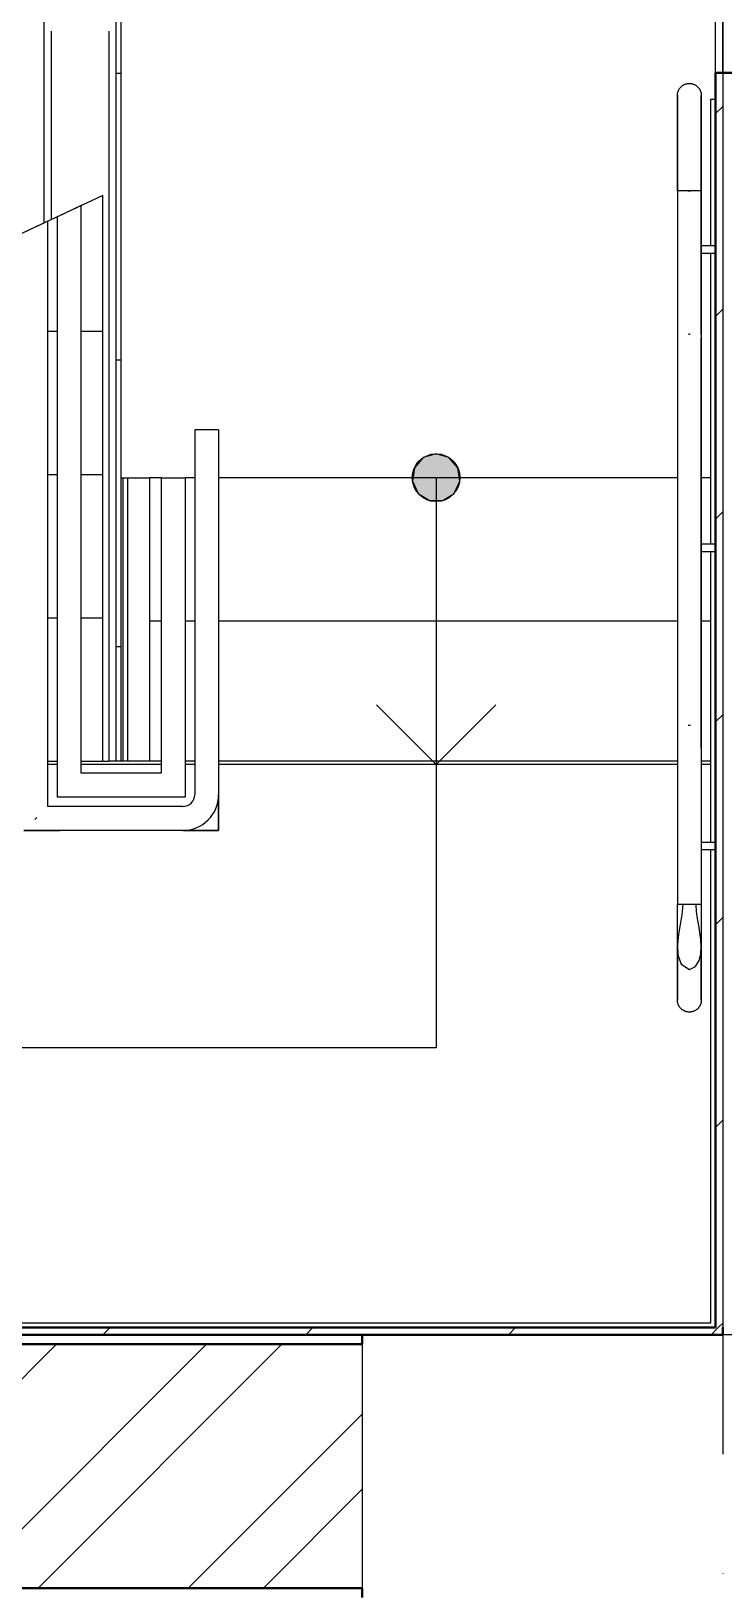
# Model space of a CAD drawing. Header units: millimetres. Extents: x -21010 to 105841, y -18351 to 135084.
# Drawn here: x 46415 to 47862, y 31537 to 34802 of the extents above; entities that cross this region are included whole.
import ezdxf
from ezdxf import colors
from ezdxf.entities.mleader import LeaderData, LeaderLine
from ezdxf.math import Vec2, Vec3

# ---------------------------------------------------------------- set-up
doc = ezdxf.new("R2010")
doc.units = ezdxf.units.MM
doc.linetypes.add('ADSK_Линия сетки', pattern=[2500, 2000, -250, 0, -250])
doc.linetypes.add('ADSK_Штриховая_ш2 п1_5', pattern=[4.5, 3, -1.5])
for name, color, linetype, lineweight in [('Двери', 7, 'Continuous', 9), ('Лестницы', 7, 'Continuous', 9), ('Ограждение', 7, 'Continuous', 9), ('Оси', 7, 'Continuous', 9), ('Перекрытие', 7, 'Continuous', 18), ('Стены внутренние', 7, 'Continuous', 18), ('Стены наружные', 7, 'Continuous', 18), ('Стрелки вверх', 7, 'Continuous', 13)]:
    doc.layers.add(name, color=color, linetype=linetype, lineweight=lineweight)
doc.layers.add('Мультивыноски отполение', color=7, linetype='Continuous')
doc.styles.add('DCAD_TEXT', font='GOST_Common.ttf', dxfattribs={"height": 180})

# ---------------------------------------------------------------- blocks, each defined once
blk = doc.blocks.new('1 этаж 21082025')
at = {"layer": 'Стрелки вверх'}
h = blk.add_hatch(color=256, dxfattribs=at)
edge = h.paths.add_edge_path()
edge.add_arc((53000, -9606.9), 50, 0, 360)
blk.add_hatch(color=256, dxfattribs=at).paths.add_polyline_path([(53014.1, -9654.9), (53037.8, -9639.7), (53049.5, -9614), (53045.5, -9586.2), (53027, -9564.9), (53000, -9556.9), (52973, -9564.9), (52954.5, -9586.2), (52950.5, -9614), (52962.2, -9639.7), (52985.9, -9654.9)])
at = {"layer": 'Двери', "linetype": 'ADSK_Штриховая_ш2 п1_5'}
for p, q in [((54150, -8760), (53600, -8760)), ((53600, -8760), (53600, -8910))]:
    blk.add_line(p, q, dxfattribs=at)
at = {"layer": 'Лестницы'}
for p, q in [((52302.5, -9016.7), (51808.3, -9247.2)), ((52302.5, -9300), (52302.5, -9016.7)), ((52187.5, -9300), (52207.5, -9300)), ((52187.5, -9300), (52207.5, -9300)), ((52257.5, -9300), (52302.5, -9300)), ((52257.5, -9300), (52302.5, -9300)), ((52302.5, -9600), (52302.5, -9300)), ((52187.5, -9600), (52207.5, -9600)), ((52187.5, -9600), (52207.5, -9600)), ((52257.5, -9600), (52302.5, -9600)), ((52257.5, -9600), (52302.5, -9600)), ((52302.5, -9900), (52302.5, -9600)), ((52425, -9606.9), (52400, -9606.9)), ((52400, -9606.9), (52400, -9906.9)), ((52425, -9606.9), (52400, -9606.9)), ((52495, -9606.9), (52475, -9606.9)), ((52495, -9606.9), (52475, -9606.9)), ((53505, -9606.9), (52545, -9606.9)), ((53505, -9606.9), (52545, -9606.9)), ((53575, -9606.9), (53555, -9606.9)), ((53575, -9606.9), (53555, -9606.9)), ((52187.5, -9900), (52207.5, -9900)), ((52187.5, -9900), (52207.5, -9900)), ((52257.5, -9900), (52302.5, -9900)), ((52257.5, -9900), (52302.5, -9900)), ((52302.5, -10200), (52302.5, -9900)), ((52400, -9906.9), (52400, -10200)), ((52425, -9906.9), (52400, -9906.9)), ((52425, -9906.9), (52400, -9906.9)), ((52495, -9906.9), (52475, -9906.9)), ((52495, -9906.9), (52475, -9906.9)), ((53505, -9906.9), (52545, -9906.9)), ((53505, -9906.9), (52545, -9906.9)), ((53575, -9906.9), (53555, -9906.9)), ((53575, -9906.9), (53555, -9906.9)), ((52187.5, -10200), (52207.5, -10200)), ((52187.5, -10200), (52207.5, -10200)), ((52257.5, -10200), (52302.5, -10200)), ((52257.5, -10200), (52302.5, -10200)), ((52400, -10200), (52315, -10200)), ((52425, -10200), (52400, -10200)), ((52425, -10206.9), (52400, -10206.9)), ((52495, -10200), (52475, -10200)), ((52495, -10206.9), (52475, -10206.9)), ((53505, -10200), (52545, -10200)), ((53505, -10206.9), (52545, -10206.9)), ((53575, -10200), (53555, -10200)), ((53575, -10206.9), (53555, -10206.9))]:
    blk.add_line(p, q, dxfattribs=at)
at = {"layer": 'Ограждение'}
for p, q in [((52340, -7070), (52340, -10200)), ((53520.9, -8783.6), (53521.9, -8783.3)), ((53521.9, -8783.3), (53522.8, -8783)), ((53522.8, -8783), (53523.8, -8782.7)), ((53523.8, -8782.7), (53524.8, -8782.5)), ((53524.8, -8782.5), (53525.8, -8782.3)), ((53525.8, -8782.3), (53526.7, -8782.1)), ((53526.7, -8782.1), (53527.7, -8782)), ((53527.7, -8782), (53528.7, -8782)), ((53528.7, -8782), (53529.7, -8781.9)), ((53529.7, -8781.9), (53530, -8781.9)), ((53530, -8781.9), (53531, -8782)), ((53531, -8782), (53532, -8782)), ((53532, -8782), (53533, -8782.1)), ((53533, -8782.1), (53534, -8782.3)), ((53534, -8782.3), (53535, -8782.4)), ((53535, -8782.4), (53535.9, -8782.6)), ((53535.9, -8782.6), (53536.9, -8782.9)), ((53536.9, -8782.9), (53537.9, -8783.2)), ((53537.9, -8783.2), (53538.8, -8783.5)), ((53505, -8805.9), (53505.1, -8804.9)), ((53505, -8806.9), (53505, -8805.9)), ((53505, -8807.2), (53505, -8806.9)), ((53505, -8806.9), (53505, -8806.9)), ((53505, -8806.9), (53505, -8807.1)), ((53505, -8807.1), (53505, -8807.6)), ((53505, -8807.8), (53505, -8807.2)), ((53505, -8807.6), (53505, -8808.4)), ((53505, -8808.6), (53505, -8807.8)), ((53505, -8808.4), (53505, -8809.5)), ((53505, -8809.8), (53505, -8808.6)), ((53505, -8809.5), (53505, -8810.9)), ((53505, -8811.4), (53505, -8809.8)), ((53505, -8810.9), (53505, -8812.7)), ((53505, -8813.2), (53505, -8811.4)), ((53505, -8812.7), (53505, -8814.7)), ((53505, -8815.3), (53505, -8813.2)), ((53505, -8814.7), (53505, -8817.1)), ((53505, -8817.8), (53505, -8815.3)), ((53505.1, -8804.9), (53505.2, -8803.9)), ((53505.2, -8803.9), (53505.3, -8802.9)), ((53505.3, -8802.9), (53505.5, -8802)), ((53505.5, -8802), (53505.7, -8801)), ((53505.7, -8801), (53506, -8800)), ((53506, -8800), (53506.3, -8799.1)), ((53506.3, -8799.1), (53506.6, -8798.1)), ((53506.6, -8798.1), (53507, -8797.2)), ((53507, -8797.2), (53507.4, -8796.3)), ((53507.4, -8796.3), (53507.8, -8795.4)), ((53507.8, -8795.4), (53508.3, -8794.5)), ((53508.3, -8794.5), (53508.8, -8793.7)), ((53508.8, -8793.7), (53509.4, -8792.8)), ((53509.4, -8792.8), (53509.9, -8792)), ((53509.9, -8792), (53510.6, -8791.2)), ((53510.6, -8791.2), (53511.2, -8790.4)), ((53511.2, -8790.4), (53511.9, -8789.7)), ((53511.9, -8789.7), (53512.6, -8789)), ((53512.6, -8789), (53513.3, -8788.3)), ((53513.3, -8788.3), (53514.1, -8787.7)), ((53514.1, -8787.7), (53514.9, -8787)), ((53514.9, -8787), (53515.7, -8786.5)), ((53515.7, -8786.5), (53516.5, -8785.9)), ((53516.5, -8785.9), (53517.3, -8785.4)), ((53517.3, -8785.4), (53518.2, -8784.9)), ((53518.2, -8784.9), (53519.1, -8784.4)), ((53519.1, -8784.4), (53520, -8784)), ((53520, -8784), (53520.9, -8783.6)), ((53538.8, -8783.5), (53539.7, -8783.9)), ((53539.7, -8783.9), (53540.6, -8784.3)), ((53540.6, -8784.3), (53541.5, -8784.8)), ((53541.5, -8784.8), (53542.4, -8785.2)), ((53542.4, -8785.2), (53543.3, -8785.7)), ((53543.3, -8785.7), (53544.1, -8786.3)), ((53544.1, -8786.3), (53544.9, -8786.9)), ((53544.9, -8786.9), (53545.7, -8787.5)), ((53545.7, -8787.5), (53546.5, -8788.1)), ((53546.5, -8788.1), (53547.2, -8788.8)), ((53547.2, -8788.8), (53547.9, -8789.5)), ((53547.9, -8789.5), (53548.6, -8790.2)), ((53548.6, -8790.2), (53549.3, -8791)), ((53549.3, -8791), (53549.9, -8791.8)), ((53549.9, -8791.8), (53550.5, -8792.6)), ((53550.5, -8792.6), (53551, -8793.4)), ((53551, -8793.4), (53551.6, -8794.3)), ((53551.6, -8794.3), (53552, -8795.1)), ((53552, -8795.1), (53552.5, -8796)), ((53552.5, -8796), (53552.9, -8796.9)), ((53552.9, -8796.9), (53553.3, -8797.9)), ((53553.3, -8797.9), (53553.6, -8798.8)), ((53553.6, -8798.8), (53554, -8799.8)), ((53554, -8799.8), (53554.2, -8800.7)), ((53554.2, -8800.7), (53554.4, -8801.7)), ((53554.4, -8801.7), (53554.6, -8802.7)), ((53554.6, -8802.7), (53554.8, -8803.7)), ((53554.8, -8803.7), (53554.9, -8804.7)), ((53554.9, -8804.7), (53555, -8805.7)), ((53555, -8805.7), (53555, -8806.7)), ((53555, -8806.7), (53555, -8806.9)), ((53555, -8807.2), (53555, -8806.9)), ((53555, -8806.9), (53555, -8806.9)), ((53555, -8806.9), (53555, -8807.1)), ((53555, -8807.1), (53555, -8807.6)), ((53555, -8807.8), (53555, -8807.2)), ((53555, -8807.6), (53555, -8808.4)), ((53555, -8808.6), (53555, -8807.8)), ((53555, -8808.4), (53555, -8809.5)), ((53555, -8809.8), (53555, -8808.6)), ((53555, -8809.5), (53555, -8810.9)), ((53555, -8811.4), (53555, -8809.8)), ((53555, -8810.9), (53555, -8812.7)), ((53555, -8813.2), (53555, -8811.4)), ((53555, -8812.7), (53555, -8814.7)), ((53555, -8815.3), (53555, -8813.2)), ((53555, -8814.7), (53555, -8817.1)), ((53555, -8817.8), (53555, -8815.3)), ((53575, -8815), (53585, -8815)), ((53575, -9122.3), (53575, -8815)), ((53505, -8817.1), (53505, -8819.8)), ((53505, -8820.5), (53505, -8817.8)), ((53505, -8819.8), (53505, -8822.7)), ((53505, -8823.6), (53505, -8820.5)), ((53505, -8822.7), (53505, -8826)), ((53505, -8826.9), (53505, -8823.6)), ((53505, -8826), (53505, -8829.5)), ((53505, -8830.5), (53505, -8826.9)), ((53505, -8829.5), (53505, -8833.4)), ((53505, -8834.5), (53505, -8830.5)), ((53505, -8833.4), (53505, -8837.5)), ((53505, -8838.6), (53505, -8834.5)), ((53505, -8837.5), (53505, -8841.9)), ((53505, -8843.1), (53505, -8838.6)), ((53505, -8841.9), (53505, -8846.5)), ((53505, -8847.8), (53505, -8843.1)), ((53505, -8846.5), (53505, -8851.4)), ((53505, -8852.8), (53505, -8847.8)), ((53555, -8817.1), (53555, -8819.8)), ((53555, -8820.5), (53555, -8817.8)), ((53555, -8819.8), (53555, -8822.7)), ((53555, -8823.6), (53555, -8820.5)), ((53555, -8822.7), (53555, -8826)), ((53555, -8826.9), (53555, -8823.6)), ((53555, -8826), (53555, -8829.5)), ((53555, -8830.5), (53555, -8826.9)), ((53555, -8829.5), (53555, -8833.4)), ((53555, -8834.5), (53555, -8830.5)), ((53555, -8833.4), (53555, -8837.5)), ((53555, -8838.6), (53555, -8834.5)), ((53555, -8837.5), (53555, -8841.9)), ((53555, -8843.1), (53555, -8838.6)), ((53555, -8841.9), (53555, -8846.5)), ((53555, -8847.8), (53555, -8843.1)), ((53555, -8846.5), (53555, -8851.4)), ((53555, -8852.8), (53555, -8847.8)), ((53505, -8851.4), (53505, -8856.6)), ((53505, -8858), (53505, -8852.8)), ((53505, -8856.6), (53505, -8862)), ((53505, -8863.5), (53505, -8858)), ((53505, -8862), (53505, -8867.6)), ((53505, -8869.1), (53505, -8863.5)), ((53505, -8867.6), (53505, -8873.4)), ((53505, -8875.1), (53505, -8869.1)), ((53505, -8873.4), (53505, -8879.5)), ((53505, -8881.2), (53505, -8875.1)), ((53505, -8879.5), (53505, -8885.8)), ((53505, -8887.5), (53505, -8881.2)), ((53555, -8851.4), (53555, -8856.6)), ((53555, -8858), (53555, -8852.8)), ((53555, -8856.6), (53555, -8862)), ((53555, -8863.5), (53555, -8858)), ((53555, -8862), (53555, -8867.6)), ((53555, -8869.1), (53555, -8863.5)), ((53555, -8867.6), (53555, -8873.4)), ((53555, -8875.1), (53555, -8869.1)), ((53555, -8873.4), (53555, -8879.5)), ((53555, -8881.2), (53555, -8875.1)), ((53555, -8879.5), (53555, -8885.8)), ((53555, -8887.5), (53555, -8881.2)), ((53505, -8885.8), (53505, -8892.2)), ((53505, -8894), (53505, -8887.5)), ((53505, -8892.2), (53505, -8898.9)), ((53505, -8900.7), (53505, -8894)), ((53505, -8898.9), (53505, -8905.7)), ((53505, -8907.6), (53505, -8900.7)), ((53505, -8905.7), (53505, -8912.7)), ((53505, -8914.6), (53505, -8907.6)), ((53505, -8912.7), (53505, -8919.8)), ((53555, -8885.8), (53555, -8892.2)), ((53555, -8894), (53555, -8887.5)), ((53555, -8892.2), (53555, -8898.9)), ((53555, -8900.7), (53555, -8894)), ((53555, -8898.9), (53555, -8905.7)), ((53555, -8907.6), (53555, -8900.7)), ((53555, -8905.7), (53555, -8912.7)), ((53555, -8914.6), (53555, -8907.6)), ((53555, -8912.7), (53555, -8919.8)), ((53505, -8921.7), (53505, -8914.6)), ((53505, -8919.8), (53505, -8927.1)), ((53505, -8929), (53505, -8921.7)), ((53505, -8927.1), (53505, -8934.5)), ((53505, -8936.5), (53505, -8929)), ((53505, -8934.5), (53505, -8942)), ((53505, -8944), (53505, -8936.5)), ((53505, -8942), (53505, -8949.6)), ((53505, -8951.7), (53505, -8944)), ((53555, -8921.7), (53555, -8914.6)), ((53555, -8919.8), (53555, -8927.1)), ((53555, -8929), (53555, -8921.7)), ((53555, -8927.1), (53555, -8934.5)), ((53555, -8936.5), (53555, -8929)), ((53555, -8934.5), (53555, -8942)), ((53555, -8944), (53555, -8936.5)), ((53555, -8942), (53555, -8949.6)), ((53555, -8951.7), (53555, -8944)), ((53505, -8949.6), (53505, -8957.3)), ((53505, -8959.4), (53505, -8951.7)), ((53505, -8957.3), (53505, -8965.1)), ((53505, -8967.2), (53505, -8959.4)), ((53505, -8965.1), (53505, -8972.9)), ((53505, -8975.1), (53505, -8967.2)), ((53505, -8972.9), (53505, -8980.8)), ((53505, -8983), (53505, -8975.1)), ((53555, -8949.6), (53555, -8957.3)), ((53555, -8959.4), (53555, -8951.7)), ((53555, -8957.3), (53555, -8965.1)), ((53555, -8967.2), (53555, -8959.4)), ((53555, -8965.1), (53555, -8972.9)), ((53555, -8975.1), (53555, -8967.2)), ((53555, -8972.9), (53555, -8980.8)), ((53555, -8983), (53555, -8975.1)), ((53505, -8980.8), (53505, -8988.8)), ((53505, -8990.9), (53505, -8983)), ((53505, -8988.8), (53505, -8996.8)), ((53505, -8998.9), (53505, -8990.9)), ((53505, -8996.8), (53505, -9004.8)), ((53505, -9006.9), (53505, -8998.9)), ((53505, -9004.8), (53505, -9006.9)), ((53505, -9006.9), (53505, -9307.4)), ((53555, -9006.9), (53505, -9006.9)), ((53505, -9006.9), (53505, -9306.9)), ((53532.3, -9006.9), (53527.7, -9006.9)), ((53527.7, -9006.9), (53530, -9006.9)), ((53530, -9006.9), (53532.3, -9006.9)), ((53555, -8980.8), (53555, -8988.8)), ((53555, -8990.9), (53555, -8983)), ((53555, -8988.8), (53555, -8996.8)), ((53555, -8998.9), (53555, -8990.9)), ((53555, -8996.8), (53555, -9004.8)), ((53555, -9006.9), (53555, -8998.9)), ((53555, -9004.8), (53555, -9006.9)), ((53555, -9307.4), (53555, -9006.9)), ((53555, -9006.9), (53555, -9306.9)), ((52257.5, -9037.7), (52207.5, -9061)), ((52257.5, -9037.7), (52207.5, -9061)), ((52257.5, -10225), (52257.5, -9037.7)), ((52187.5, -9070.3), (52137.5, -9093.7)), ((52187.5, -10295), (52187.5, -9070.3)), ((52207.5, -10275), (52207.5, -9061)), ((53585, -9122), (53555, -9122)), ((53555, -9137), (53585, -9137)), ((53575, -9746.2), (53575, -9136.8)), ((53505, -9306.9), (53505, -10200)), ((53505, -9314), (53505, -10173.1)), ((53555, -9306.9), (53555, -10200)), ((53555, -10173.1), (53555, -9314)), ((52545, -9506.9), (52495, -9506.9)), ((52495, -9506.9), (52495, -10270)), ((52545, -9506.9), (52545, -10270)), ((52345, -10200), (52345, -9606.9)), ((52355, -10200), (52355, -9606.9)), ((52425, -9606.9), (52475, -9606.9)), ((52425, -9606.9), (52425, -10225)), ((52475, -9606.9), (52475, -10275)), ((53585, -9746), (53555, -9746)), ((53555, -9761), (53585, -9761)), ((53575, -10370.2), (53575, -9760.7)), ((53532.6, -10125.4), (53527.4, -10125.4)), ((53505, -10200), (53505, -10500)), ((53555, -10200), (53555, -10500)), ((52425, -10225), (52257.5, -10225)), ((52475, -10275), (52207.5, -10275)), ((52545, -10345), (52545, -10270)), ((52545, -10270), (52545, -10345)), ((52212.5, -10295), (52187.5, -10295)), ((52212.5, -10295), (52187.5, -10295)), ((52212.5, -10295), (52187.5, -10295)), ((52470, -10295), (52212.5, -10295)), ((52137.5, -10345), (52212.5, -10345)), ((52212.5, -10345), (52137.5, -10345)), ((52212.5, -10345), (52162.5, -10345)), ((52470, -10345), (52212.5, -10345)), ((52470, -10345), (52545, -10345)), ((52545, -10345), (52470, -10345)), ((53585, -10369.9), (53555, -10369.9)), ((53555, -10384.9), (53585, -10384.9)), ((53575, -11375), (53575, -10384.6)), ((53505, -10502.2), (53505, -10500)), ((53555, -10500), (53505, -10500)), ((53505, -10510.2), (53505, -10502.2)), ((53505, -10518.1), (53505, -10510.2)), ((53516.1, -10500), (53514.4, -10521)), ((53544.8, -10514.8), (53543.9, -10500)), ((53555, -10500), (53555, -10508)), ((53555, -10508), (53555, -10516)), ((53505, -10526.1), (53505, -10518.1)), ((53505, -10534), (53505, -10526.1)), ((53505, -10541.8), (53505, -10534)), ((53505, -10549.6), (53505, -10541.8)), ((53510.8, -10541.7), (53507.2, -10562.2)), ((53514.4, -10521), (53510.8, -10541.7)), ((53546.9, -10529.3), (53544.8, -10514.8)), ((53549.6, -10543.9), (53546.9, -10529.3)), ((53552.2, -10558.5), (53549.6, -10543.9)), ((53555, -10516), (53555, -10523.9)), ((53555, -10523.9), (53555, -10531.9)), ((53555, -10531.9), (53555, -10539.7)), ((53555, -10539.7), (53555, -10547.5)), ((53505, -10557.3), (53505, -10549.6)), ((53505, -10565), (53505, -10557.3)), ((53505, -10572.5), (53505, -10565)), ((53505, -10579.9), (53505, -10572.5)), ((53507.2, -10562.2), (53505.1, -10583.3)), ((53554.2, -10573.2), (53552.2, -10558.5)), ((53555, -10588), (53554.2, -10573.2)), ((53555, -10547.5), (53555, -10555.3)), ((53555, -10555.3), (53555, -10562.9)), ((53555, -10562.9), (53555, -10570.5)), ((53555, -10570.5), (53555, -10577.9)), ((53555, -10577.9), (53555, -10585.2)), ((53505, -10587.1), (53505, -10579.9)), ((53505, -10594.3), (53505, -10587.1)), ((53505, -10588.7), (53505, -10595.8)), ((53505, -10601.2), (53505, -10594.3)), ((53505, -10595.8), (53505, -10602.8)), ((53505, -10608.1), (53505, -10601.2)), ((53505, -10602.8), (53505, -10609.5)), ((53505, -10614.7), (53505, -10608.1)), ((53505, -10609.5), (53505, -10616.2)), ((53505.1, -10583.3), (53506.2, -10604.9)), ((53506.2, -10604.9), (53513.1, -10624.8)), ((53550.6, -10617.2), (53554.1, -10602.8)), ((53554.1, -10602.8), (53555, -10588)), ((53555, -10585.2), (53555, -10592.4)), ((53555, -10594.3), (53555, -10588.7)), ((53555, -10592.4), (53555, -10599.4)), ((53555, -10601.2), (53555, -10594.3)), ((53555, -10599.4), (53555, -10606.2)), ((53555, -10608.1), (53555, -10601.2)), ((53555, -10606.2), (53555, -10612.9)), ((53555, -10614.7), (53555, -10608.1)), ((53505, -10621.2), (53505, -10614.7)), ((53505, -10616.2), (53505, -10622.6)), ((53505, -10627.4), (53505, -10621.2)), ((53505, -10622.6), (53505, -10628.8)), ((53505, -10633.5), (53505, -10627.4)), ((53505, -10628.8), (53505, -10634.8)), ((53505, -10639.3), (53505, -10633.5)), ((53505, -10634.8), (53505, -10640.6)), ((53505, -10645), (53505, -10639.3)), ((53505, -10640.6), (53505, -10646.2)), ((53513.1, -10624.8), (53530, -10636)), ((53530, -10636), (53543.1, -10629.8)), ((53543.1, -10629.8), (53550.6, -10617.2)), ((53555, -10612.9), (53555, -10619.4)), ((53555, -10621.2), (53555, -10614.7)), ((53555, -10619.4), (53555, -10625.8)), ((53555, -10627.4), (53555, -10621.2)), ((53555, -10625.8), (53555, -10631.9)), ((53555, -10633.5), (53555, -10627.4)), ((53555, -10631.9), (53555, -10637.8)), ((53555, -10639.3), (53555, -10633.5)), ((53555, -10637.8), (53555, -10643.5)), ((53555, -10645), (53555, -10639.3)), ((53555, -10643.5), (53555, -10648.9)), ((53505, -10650.4), (53505, -10645)), ((53505, -10646.2), (53505, -10651.5)), ((53505, -10655.5), (53505, -10650.4)), ((53505, -10651.5), (53505, -10656.6)), ((53505, -10660.4), (53505, -10655.5)), ((53505, -10656.6), (53505, -10661.5)), ((53505, -10665.1), (53505, -10660.4)), ((53505, -10661.5), (53505, -10666.1)), ((53505, -10669.5), (53505, -10665.1)), ((53505, -10666.1), (53505, -10670.4)), ((53505, -10673.6), (53505, -10669.5)), ((53505, -10670.4), (53505, -10674.4)), ((53505, -10677.4), (53505, -10673.6)), ((53505, -10674.4), (53505, -10678.2)), ((53555, -10650.4), (53555, -10645)), ((53555, -10648.9), (53555, -10654.1)), ((53555, -10655.5), (53555, -10650.4)), ((53555, -10654.1), (53555, -10659.1)), ((53555, -10660.4), (53555, -10655.5)), ((53555, -10659.1), (53555, -10663.8)), ((53555, -10665.1), (53555, -10660.4)), ((53555, -10663.8), (53555, -10668.3)), ((53555, -10669.5), (53555, -10665.1)), ((53555, -10668.3), (53555, -10672.5)), ((53555, -10673.6), (53555, -10669.5)), ((53555, -10672.5), (53555, -10676.4)), ((53555, -10677.4), (53555, -10673.6)), ((53555, -10676.4), (53555, -10680)), ((53505, -10681), (53505, -10677.4)), ((53505, -10678.2), (53505, -10681.7)), ((53505, -10684.2), (53505, -10681)), ((53505, -10681.7), (53505, -10684.9)), ((53505, -10687.2), (53505, -10684.2)), ((53505, -10684.9), (53505, -10687.8)), ((53505, -10689.8), (53505, -10687.2)), ((53505, -10687.8), (53505, -10690.4)), ((53505, -10692.2), (53505, -10689.8)), ((53505, -10690.4), (53505, -10692.7)), ((53505, -10694.3), (53505, -10692.2)), ((53505, -10692.7), (53505, -10694.7)), ((53505, -10696), (53505, -10694.3)), ((53505, -10694.7), (53505, -10696.4)), ((53505, -10697.4), (53505, -10696)), ((53505, -10696.4), (53505, -10697.7)), ((53505, -10698.6), (53505, -10697.4)), ((53505, -10697.7), (53505, -10698.8)), ((53505, -10699.4), (53505, -10698.6)), ((53505, -10698.8), (53505, -10699.5)), ((53505, -10699.8), (53505, -10699.4)), ((53505, -10699.5), (53505, -10699.9)), ((53505, -10700), (53505, -10699.8)), ((53505, -10699.9), (53505, -10700)), ((53505, -10700.3), (53505, -10700)), ((53505, -10701.3), (53505, -10700.3)), ((53505.1, -10702.3), (53505, -10701.3)), ((53505.2, -10703.3), (53505.1, -10702.3)), ((53505.4, -10704.2), (53505.2, -10703.3)), ((53505.6, -10705.2), (53505.4, -10704.2)), ((53505.8, -10706.2), (53505.6, -10705.2)), ((53506, -10707.2), (53505.8, -10706.2)), ((53506.4, -10708.1), (53506, -10707.2)), ((53506.7, -10709.1), (53506.4, -10708.1)), ((53507.1, -10710), (53506.7, -10709.1)), ((53553, -10709.7), (53552.6, -10710.6)), ((53553.4, -10708.8), (53553, -10709.7)), ((53553.7, -10707.9), (53553.4, -10708.8)), ((53554, -10706.9), (53553.7, -10707.9)), ((53554.3, -10705.9), (53554, -10706.9)), ((53554.5, -10705), (53554.3, -10705.9)), ((53554.7, -10704), (53554.5, -10705)), ((53554.8, -10703), (53554.7, -10704)), ((53554.9, -10702), (53554.8, -10703)), ((53555, -10701), (53554.9, -10702)), ((53555, -10681), (53555, -10677.4)), ((53555, -10680), (53555, -10683.4)), ((53555, -10684.2), (53555, -10681)), ((53555, -10683.4), (53555, -10686.4)), ((53555, -10687.2), (53555, -10684.2)), ((53555, -10686.4), (53555, -10689.2)), ((53555, -10689.8), (53555, -10687.2)), ((53555, -10689.2), (53555, -10691.6)), ((53555, -10692.2), (53555, -10689.8)), ((53555, -10691.6), (53555, -10693.7)), ((53555, -10694.3), (53555, -10692.2)), ((53555, -10693.7), (53555, -10695.6)), ((53555, -10696), (53555, -10694.3)), ((53555, -10695.6), (53555, -10697.1)), ((53555, -10697.4), (53555, -10696)), ((53555, -10697.1), (53555, -10698.3)), ((53555, -10698.6), (53555, -10697.4)), ((53555, -10698.3), (53555, -10699.2)), ((53555, -10699.4), (53555, -10698.6)), ((53555, -10699.2), (53555, -10699.7)), ((53555, -10699.8), (53555, -10699.4)), ((53555, -10699.7), (53555, -10700)), ((53555, -10700), (53555, -10699.8)), ((53555, -10700), (53555, -10701)), ((53555, -10700), (53555, -10700)), ((53507.5, -10710.9), (53507.1, -10710)), ((53508, -10711.8), (53507.5, -10710.9)), ((53508.4, -10712.7), (53508, -10711.8)), ((53509, -10713.5), (53508.4, -10712.7)), ((53509.5, -10714.3), (53509, -10713.5)), ((53510.1, -10715.1), (53509.5, -10714.3)), ((53510.7, -10715.9), (53510.1, -10715.1)), ((53511.4, -10716.7), (53510.7, -10715.9)), ((53512.1, -10717.4), (53511.4, -10716.7)), ((53512.8, -10718.1), (53512.1, -10717.4)), ((53513.5, -10718.8), (53512.8, -10718.1)), ((53514.3, -10719.4), (53513.5, -10718.8)), ((53515.1, -10720.1), (53514.3, -10719.4)), ((53515.9, -10720.6), (53515.1, -10720.1)), ((53516.7, -10721.2), (53515.9, -10720.6)), ((53517.6, -10721.7), (53516.7, -10721.2)), ((53518.5, -10722.2), (53517.6, -10721.7)), ((53519.4, -10722.6), (53518.5, -10722.2)), ((53520.3, -10723), (53519.4, -10722.6)), ((53521.2, -10723.4), (53520.3, -10723)), ((53522.1, -10723.7), (53521.2, -10723.4)), ((53523.1, -10724), (53522.1, -10723.7)), ((53524.1, -10724.3), (53523.1, -10724)), ((53525, -10724.5), (53524.1, -10724.3)), ((53526, -10724.7), (53525, -10724.5)), ((53527, -10724.8), (53526, -10724.7)), ((53528, -10724.9), (53527, -10724.8)), ((53529, -10725), (53528, -10724.9)), ((53530, -10725), (53529, -10725)), ((53530.3, -10725), (53530, -10725)), ((53531.3, -10725), (53530.3, -10725)), ((53532.3, -10724.9), (53531.3, -10725)), ((53533.3, -10724.8), (53532.3, -10724.9)), ((53534.2, -10724.6), (53533.3, -10724.8)), ((53535.2, -10724.4), (53534.2, -10724.6)), ((53536.2, -10724.2), (53535.2, -10724.4)), ((53537.2, -10724), (53536.2, -10724.2)), ((53538.1, -10723.6), (53537.2, -10724)), ((53539.1, -10723.3), (53538.1, -10723.6)), ((53540, -10722.9), (53539.1, -10723.3)), ((53540.9, -10722.5), (53540, -10722.9)), ((53541.8, -10722), (53540.9, -10722.5)), ((53542.7, -10721.6), (53541.8, -10722)), ((53543.5, -10721), (53542.7, -10721.6)), ((53544.3, -10720.5), (53543.5, -10721)), ((53545.1, -10719.9), (53544.3, -10720.5)), ((53545.9, -10719.3), (53545.1, -10719.9)), ((53546.7, -10718.6), (53545.9, -10719.3)), ((53547.4, -10717.9), (53546.7, -10718.6)), ((53548.1, -10717.2), (53547.4, -10717.9)), ((53548.8, -10716.5), (53548.1, -10717.2)), ((53549.4, -10715.7), (53548.8, -10716.5)), ((53550.1, -10714.9), (53549.4, -10715.7)), ((53550.6, -10714.1), (53550.1, -10714.9)), ((53551.2, -10713.3), (53550.6, -10714.1)), ((53551.7, -10712.4), (53551.2, -10713.3)), ((53552.2, -10711.5), (53551.7, -10712.4)), ((53552.6, -10710.6), (53552.2, -10711.5)), ((51120, -11375), (53575, -11375))]:
    blk.add_line(p, q, dxfattribs=at)
at = {"layer": 'Ограждение', "linetype": 'Continuous'}
for p, q in [((52330, -8760.3), (52340, -8760.3)), ((52330, -9360.3), (52340, -9360.3)), ((52330, -9960.3), (52340, -9960.3))]:
    blk.add_line(p, q, dxfattribs=at)
at = {"layer": 'Ограждение'}
for radius in [25, 75]:
    blk.add_arc((52470, -10270), radius, 270, 0, dxfattribs=at)
blk.add_open_spline([(53532, -9307), (53531.3, -9306.9), (53530, -9306.9), (53528.7, -9306.9), (53528, -9307)], degree=3, dxfattribs=at)
blk.add_open_spline([(52164.8, -10317.7), (52164.6, -10317.9), (52163.8, -10318.7), (52162.5, -10320), (52161.2, -10321.3), (52160.4, -10322.1), (52160.2, -10322.3)], degree=3, knots=[0.4701827, 0.4701827, 0.4701827, 0.4701827, 0.47916667, 0.5, 0.52083333, 0.5298173, 0.5298173, 0.5298173, 0.5298173], dxfattribs=at)
at = {"layer": 'Оси', "linetype": 'ADSK_Линия сетки'}
for p, q in [((53600, 5350.6), (53600, -17365.8)), ((58165, -11400), (-14072.3, -11400))]:
    blk.add_line(p, q, dxfattribs=at)
at = {"layer": 'Перекрытие', "color": 49, "true_color": 0x464646}
for p, q in [((53600, -8760), (53600, -7060)), ((52340, -9606.9), (52400, -9606.9)), ((52207.5, -10206.9), (52187.5, -10206.9)), ((52425, -10206.9), (52257.5, -10206.9)), ((52495, -10206.9), (52475, -10206.9)), ((53505, -10206.9), (52545, -10206.9)), ((53575, -10206.9), (53555, -10206.9))]:
    blk.add_line(p, q, dxfattribs=at)
at = {"layer": 'Стены внутренние'}
for p, q in [((53600, -7060), (53600, -11385)), ((52845, -11420), (52845, -11930))]:
    blk.add_line(p, q, dxfattribs=at)
at = {"layer": 'Стены внутренние', "lineweight": 30}
for p, q in [((54150, -8760), (53600, -8760)), ((53600, -11400), (52845, -11400)), ((52845, -11400), (52845, -11420)), ((53600, -11400), (53600, -11400)), ((52845, -11930), (52845, -11950))]:
    blk.add_line(p, q, dxfattribs=at)
at = {"layer": 'Стены наружные'}
for p, q in [((53585, -8760), (53585, -7070)), ((52180, -9073.8), (52180, -8468.7)), ((52330, -8522.9), (52330, -10200)), ((52195, -9066.8), (52195, -8672.7)), ((52315, -8672.7), (52315, -10200)), ((52302.5, -10200), (52315, -10200))]:
    blk.add_line(p, q, dxfattribs=at)
at = {"layer": 'Стены наружные', "lineweight": 30}
for p, q in [((53585, -8760), (53585, -11385)), ((53600, -8760), (53585, -8760)), ((53585, -11385), (51110, -11385)), ((53600, -11400), (53600, -11385)), ((51095, -11400), (53600, -11400)), ((52845, -11420), (51095, -11420)), ((51095, -11930), (52845, -11930))]:
    blk.add_line(p, q, dxfattribs=at)
at = {"layer": 'Стены наружные', "linetype": 'Continuous', "lineweight": 9}
for p, q in [((53585, -8845.1), (53600, -8830.1)), ((53585, -9269.3), (53600, -9254.3)), ((53585, -9693.6), (53600, -9678.6)), ((53585, -10117.8), (53600, -10102.8)), ((53585, -10542.1), (53600, -10527.1)), ((53585, -10966.4), (53600, -10951.4)), ((52302.8, -11400), (52317.8, -11385)), ((52727.1, -11400), (52742.1, -11385)), ((53151.4, -11400), (53166.4, -11385)), ((53575.6, -11400), (53590.6, -11385)), ((53590.6, -11385), (53600, -11375.6)), ((51695.6, -11930), (52205.6, -11420)), ((52009.9, -11930), (52519.9, -11420)), ((52167.1, -11930), (52677.1, -11420)), ((52481.4, -11930), (52845, -11566.4)), ((52638.5, -11930), (52845, -11723.5))]:
    blk.add_line(p, q, dxfattribs=at)
at = {"layer": 'Стрелки вверх'}
for p, q in [((52973, -9564.9), (52954.5, -9586.2)), ((53000, -9556.9), (52973, -9564.9)), ((53027, -9564.9), (53000, -9556.9)), ((53045.5, -9586.2), (53027, -9564.9)), ((52954.5, -9586.2), (52950.5, -9614)), ((53049.5, -9614), (53045.5, -9586.2)), ((52950.5, -9614), (52962.2, -9639.7)), ((53000, -9606.9), (53000, -9906.9)), ((53037.8, -9639.7), (53049.5, -9614)), ((52962.2, -9639.7), (52985.9, -9654.9)), ((52985.9, -9654.9), (53014.1, -9654.9)), ((53014.1, -9654.9), (53037.8, -9639.7)), ((53000, -9906.9), (53000, -10200)), ((53000, -10206.9), (52875, -10081.9)), ((53000, -10206.9), (53125, -10081.9)), ((53000, -10200), (53000, -10800)), ((53000, -10800), (51695, -10800))]:
    blk.add_line(p, q, dxfattribs=at)
blk.add_circle((53000, -9606.9), 50, dxfattribs=at)

msp = doc.modelspace()

# ---------------------------------------------------------------- linework, layer by layer
at = {"layer": 'Оси', "linetype": 'ADSK_Линия сетки'}
msp.add_line((49532.7, 32075), (20650.1, 32075), dxfattribs=at)

# ---------------------------------------------------------------- block references
msp.add_blockref('1 этаж 21082025', (-5738, 43475))

# ---------------------------------------------------------------- leaders
at = {"layer": 'Мультивыноски отполение'}
ml = msp.add_multileader_mtext('Standard', dxfattribs=at)
ml.set_content('ВТЗ У2 (Возд.элект.завеса) КЭВ-6П3033Е:\\P3/N/PE 380 В 50 Гц, Nуст.=6,0кВт,\\P ДхШхВ-1035х235х235', color=256, style='DCAD_TEXT')
ml.set_leader_properties(color=256, linetype='ByLayer', lineweight=-1)
ml.build(insert=Vec2(0, 0))
ml.multileader.update_dxf_attribs({"has_dogleg": 0, "text_left_attachment_type": 6, "text_right_attachment_type": 6, "dogleg_length": 1, "arrow_head_size": 250})
ctx = ml.context
ctx.base_point, ctx.char_height, ctx.arrow_head_size, ctx.landing_gap_size, ctx.plane_origin = Vec3(50419, 37786.2), 180, 250, 0.09, Vec3(-53426.7, 40451.9)
ctx.left_attachment, ctx.right_attachment = 6, 6
notes = []
notes.append((ctx, [(1, (1, 1, 0), (50418, 37786.2), (1, 0), 1, [(0, [(47614.5, 38839.1)], 0, [])])]))
ctx.mtext.insert, ctx.mtext.line_spacing_style, ctx.mtext.flow_direction = Vec3(50419.1, 38002.2), 2, 5
for ctx, leaders in notes:
    for number, flags, end, landing, length, lines in leaders:
        leader = LeaderData()
        leader.index, (leader.has_last_leader_line, leader.has_dogleg_vector, leader.attachment_direction) = number, flags
        leader.last_leader_point, leader.dogleg_vector, leader.dogleg_length = Vec3(end), Vec3(landing), length
        for number, points, colour, breaks in lines:
            line = LeaderLine()
            line.index, line.vertices, line.color, line.breaks = number, Vec3.list(points), colors.encode_raw_color(colour), breaks
            leader.lines.append(line)
        ctx.leaders.append(leader)

doc.saveas('drawing.dxf')
